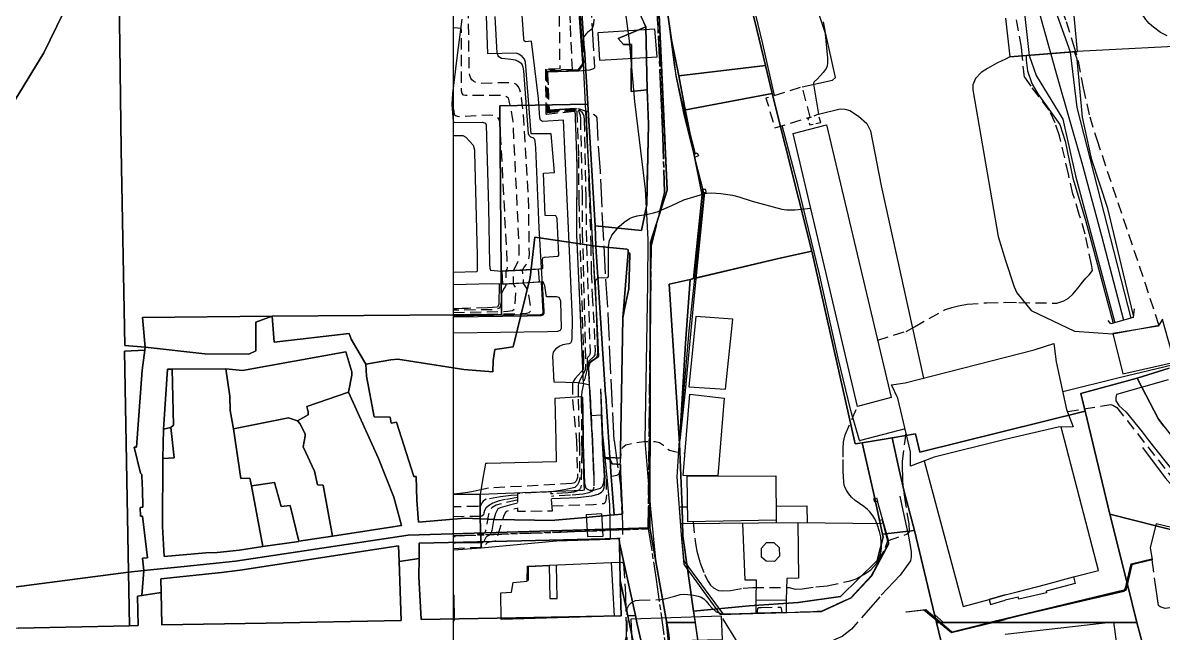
# Model space of a CAD drawing. Header units: feet. Extents: x -1222 to 199575, y -502 to 454509.
# Drawn here: x -77.4 to 127.5, y 103.3 to 213 of the extents above; entities that cross this region are included whole.
import ezdxf

# ---------------------------------------------------------------- set-up
doc = ezdxf.new("R2010")
doc.units = ezdxf.units.FT
doc.header["$MEASUREMENT"] = 0
for name, pattern in [('ANYANG', [9, 5, -1, 2, -1]), ('ANYANG1', [11.5, 6, -1, 1, -1.5, 1, -1]), ('ANYANG11', [1.5, 1, -0.5]), ('ANYANG2', [6, 5, -1]), ('ANYANG3', [3, 2, -1]), ('JEON', [12, 4, -0.5, 1, -0.5, 4, -0.5, 1, -0.5])]:
    doc.linetypes.add(name, pattern=pattern)
doc.layers.get('0').update_dxf_attribs({"linetype": 'CONTINUOUS'})
for name, color, linetype in [('AA200', 7, 'CONTINUOUS'), ('AAA004', 7, 'ANYANG3'), ('AAA007', 7, 'ANYANG11'), ('AAA008', 7, 'CONTINUOUS'), ('AAC001', 7, 'CONTINUOUS'), ('AAC003', 3, 'ANYANG'), ('AAC006', 7, 'ANYANG1'), ('AD002', 7, 'CONTINUOUS'), ('AD0022', 1, 'CONTINUOUS'), ('ADA085', 1, 'CONTINUOUS'), ('AE001', 1, 'ANYANG2'), ('AE0101', 7, 'CONTINUOUS'), ('AE130', 42, 'CONTINUOUS'), ('AE131', 42, 'CONTINUOUS'), ('AE150', 7, 'CONTINUOUS'), ('AE340', 7, 'CONTINUOUS'), ('AZ030', 7, 'CONTINUOUS'), ('AZ080', 1, 'CONTINUOUS'), ('AZ0801', 7, 'CONTINUOUS'), ('AZ0803', 7, 'CONTINUOUS'), ('BA001', 5, 'CONTINUOUS'), ('BA002', 7, 'CONTINUOUS'), ('BB0011', 1, 'CONTINUOUS'), ('CAA001', 7, 'CONTINUOUS'), ('CAA002', 30, 'CONTINUOUS'), ('DA001', 3, 'CONTINUOUS'), ('DD001', 3, 'CONTINUOUS'), ('EA0018', 7, 'JEON'), ('EA0118', 7, 'JEON'), ('line', 7, 'CONTINUOUS'), ('mm', 7, 'CONTINUOUS'), ('지적', 7, 'CONTINUOUS')]:
    doc.layers.add(name, color=color, linetype=linetype)
picture_1 = doc.add_image_def('image1.jpg', size_in_pixel=(8269, 5907))

# ---------------------------------------------------------------- blocks, each defined once
blk = doc.blocks.new('창덕궁')
at = {"color": 255}
blk.add_lwpolyline([(0, 522.49), (540.82, 522.49), (540.82, 0), (0, 0)], close=True, dxfattribs=at)
at = {"layer": 'AA200', "color": 255, "flags": 128}
for points in [[(43.8, 189.65), (44.01, 189.14), (43.4, 188.88), (43.19, 189.36)], [(45.38, 182.53), (45.35, 183.08), (44.75, 183.06), (44.78, 182.52)], [(76.02, 127.64), (76.21, 127.04), (75.69, 126.88), (75.5, 127.49)], [(77.21, 123.16), (77.05, 123.68), (76.53, 123.54), (76.66, 123.01)]]:
    blk.add_lwpolyline(points, close=True, dxfattribs=at)
at = {"layer": 'AAA004', "color": 255, "flags": 128}
for points in [[(64.1, 196.08), (62.65, 201.54), (56.13, 199.49), (57.77, 194.14)], [(17.77, 125.33), (17.54, 128.69), (11.49, 128.42), (11.53, 125.23)]]:
    blk.add_lwpolyline(points, close=True, dxfattribs=at)
at = {"layer": 'AAA007', "color": 255, "flags": 128}
blk.add_lwpolyline([(65.99, 195.13), (65.59, 196.64), (63.65, 195.84), (64.02, 194.69)], close=True, dxfattribs=at)
at = {"layer": 'AAA008', "color": 255, "flags": 128}
for points in [[(78.67, 145.7), (72.57, 144.05), (61.04, 193.16), (67.05, 194.69)], [(42.28, 147.61), (48.9, 147.18), (50.2, 159.73), (43.54, 160.24)], [(42.1, 123.33), (42.01, 131.51), (57.91, 131.57), (58, 123.64)]]:
    blk.add_lwpolyline(points, close=True, dxfattribs=at)
at = {"layer": 'AAA008', "color": 255}
for points in [[(99.16, 152.94), (104.34, 154.24), (107.89, 155.36), (108.31, 152.06), (110.17, 143.52), (111.32, 140.4), (108.64, 140.33), (99.15, 138.1)], [(99.15, 138.1), (86.37, 134.95), (82.13, 133.36), (82.11, 135.89), (81.63, 137.95), (79.86, 145.58), (78.71, 147.98), (81.13, 148.3), (99.16, 152.94)], [(17.21, 115.45), (17.31, 109.54), (18.61, 109.56), (18.5, 115.54), (17.21, 115.45)]]:
    blk.add_lwpolyline(points, dxfattribs=at)
blk.add_lwpolyline([(41.28, 131.67), (42.5, 146.27), (48.61, 145.56), (47.51, 131.62)], close=True, dxfattribs=at)
at = {"layer": 'AAC001', "color": 255}
for points in [[(57.68, 199.98), (55.6, 209.26), (53.11, 219.52), (50.68, 230.41), (48.21, 240.02), (45.68, 249.62), (43.53, 258.33), (41.29, 267.09), (41.23, 269.15), (41.21, 274.68), (41.19, 283.6), (41.15, 291.93), (41.11, 300.62), (41.26, 308.56), (41.16, 316.25), (41.12, 322.26), (40.8, 333), (40.9, 343.43), (40.58, 355.82), (40.04, 362.92), (39.84, 366.13), (38.24, 377.25)], [(109.47, 146.75), (119.62, 149.27), (129.12, 151.52), (130.94, 147.89), (134.67, 142.36), (137.8, 138.08), (138.83, 136.67), (142.96, 131.9), (144, 130.85)], [(99.15, 105.92), (120.66, 111.17), (121.76, 115.79), (125.48, 116.69)], [(81.34, 107.15), (84.85, 107.57), (89.57, 103.54), (99.15, 105.92)]]:
    blk.add_lwpolyline(points, dxfattribs=at)
at = {"layer": 'AAC001', "color": 255, "flags": 128}
for points in [[(43.5, 189.51), (41, 199.29), (40.01, 203.6), (39.72, 205.5), (38.71, 213.36), (37.4, 223.41), (36.7, 229.16), (36.21, 234.85), (35.87, 238.97), (35.01, 247.73), (34.89, 254.2), (35.3, 258.89), (36.17, 266.34), (41.21, 273.64)], [(72.98, 137.95), (71.4, 143.37), (69.14, 152.74), (65.76, 167.82), (61.87, 183.91), (59.08, 194.55)], [(40.72, 137.95), (41.7, 146.87), (43.2, 162.84), (45.19, 182.53)], [(81.14, 140.05), (73.13, 137.95)], [(72.98, 137.95), (72.99, 137.91), (73.13, 137.95)], [(54.38, 106.9), (54.39, 109.31), (54.42, 112.86), (52.43, 112.83), (51.99, 123.11)], [(61.85, 123.19), (61.99, 113.22), (59.87, 113.16), (59.76, 109.27), (59.79, 107.05)], [(61.85, 123.19), (76.66, 123.01), (77.21, 123.16)], [(13.49, 112.75), (13.48, 115.31), (17.21, 115.45)]]:
    blk.add_lwpolyline(points, dxfattribs=at)
at = {"layer": 'AAC003', "color": 255, "flags": 128}
blk.add_lwpolyline([(8.23, 166.06), (8.15, 162.47), (7.89, 161.89), (0, 161.6)], dxfattribs=at)
at = {"layer": 'AAC006', "color": 255, "flags": 128}
for points in [[(22.53, 204.43), (16.9, 204.23), (17.19, 197.33), (22.43, 197.65), (23.78, 197.16)], [(23.37, 148.16), (22.7, 163.16), (22.17, 174.88), (22.22, 187.42), (21.88, 197.62)], [(8.23, 166.06), (8.15, 162.47), (7.89, 161.89), (0, 161.6)]]:
    blk.add_lwpolyline(points, dxfattribs=at)
at = {"layer": 'AD002', "color": 255}
blk.add_lwpolyline([(40.06, 90.7), (38.72, 103.41), (36.38, 116.55), (35.49, 125.64), (34.47, 137.9), (34.93, 166.16), (34.97, 174.08), (34.5, 183.11), (32.6, 198.88), (31.65, 209.81), (30.39, 219.18), (29.14, 231.26), (28.66, 239.92), (28.71, 244.56), (28.75, 247.95), (29.79, 256.5), (31.08, 266.68), (32.12, 274.19), (33.76, 281.13), (34.53, 286.91), (35.41, 302.78), (36.93, 326.32)], dxfattribs=at)
at = {"layer": 'AD0022', "color": 255}
for points in [[(38.26, 216.22), (39.33, 208.15), (39.94, 203.48), (41.36, 196.8), (43.33, 188.81), (44.93, 182.52), (44.84, 181.24), (43.46, 168.72), (42.29, 157.66), (41.35, 146.5), (40.56, 137.95), (40.12, 131.39), (40.89, 121), (41.4, 115.71), (41.92, 114.95), (47.91, 106.67), (51.73, 106.79), (66.12, 107.2)], [(26.14, 153.07), (25.79, 160.59), (25.37, 167.35), (25.06, 173.24), (24.71, 179.46), (24.4, 186.28), (24.02, 191.79), (23.78, 197.16), (23.39, 205.67), (22.79, 215.32), (22.47, 221.3), (22.16, 226.34), (21.88, 231.36)], [(26.42, 147.25), (26.48, 146.14), (26.8, 138.96), (26.87, 137.95), (28.04, 126.41), (28.16, 120.21)], [(137.04, 120.37), (126.23, 122.95), (125.2, 118.7), (125.51, 116.52), (121.89, 115.6), (120.81, 110.99), (111.18, 108.68), (102.24, 106.53), (99.15, 105.79)], [(81.37, 107.15), (84.52, 107.53), (89.47, 103.46), (99.15, 105.79)], [(0, 105.58), (0.12, 105.58)]]:
    blk.add_lwpolyline(points, dxfattribs=at)
at = {"layer": 'AD0022', "color": 255, "flags": 128}
blk.add_lwpolyline([(28.32, 116.01), (28.85, 106.37), (8.55, 105.79)], dxfattribs=at)
at = {"layer": 'ADA085', "color": 255, "flags": 128}
for points in [[(62.66, 201.5), (68.11, 202.73), (68.66, 203.18), (66.99, 210.77), (65.79, 214.34), (60.73, 229.25), (56.25, 242.86), (52.02, 255.89), (48.65, 266.07), (47.36, 270.64), (47.21, 271.52), (47.03, 272.93), (46.33, 283.88), (46.01, 294.2), (45.63, 307.27), (45.19, 319.41), (44.57, 334.48), (44.05, 349.34), (43.67, 368.72), (43.55, 373.76), (43.37, 376.43), (43.12, 377.04), (42.64, 377.65), (42.52, 377.74)], [(24.96, 137.95), (24.71, 143.03), (24.42, 147.92), (23.5, 148.13), (22.28, 148.34), (18.08, 148.46), (17.86, 153.11), (18, 153.85), (18.51, 154.53), (18.97, 154.92), (19.69, 155.2), (20.29, 155.3), (20.78, 155.4), (21.07, 155.51), (21.27, 155.88), (21.34, 156.31), (21.38, 159.68), (20.65, 176.12), (19.75, 195.51), (15.98, 195.32), (15.64, 195.52), (15.51, 195.96), (15.31, 199.4), (14.05, 209.72), (12.96, 209.62), (12.72, 209.8), (12.67, 210.16), (12.11, 217.9)], [(14.73, 168.74), (16.06, 168.84), (16.02, 170.43), (16.04, 170.78), (16.33, 170.93), (18.81, 171.09), (18.96, 171.26), (18.62, 177.87), (18.41, 178.34), (16.45, 178.38), (16.16, 186.02), (18.18, 186.15), (17.57, 193.09), (13.96, 193.06), (12.94, 205.98), (12.75, 206.51), (12.32, 207), (11.72, 207.42), (11.26, 207.55), (6.19, 207.43), (5.94, 214.28)], [(1.48, 213.68), (0.63, 206.75), (-0.17, 200.35), (-0.27, 198.33), (-0.04, 195.29), (0.05, 195.13), (5.23, 195.18), (5.74, 194.97), (5.86, 194.68), (6.29, 179.91), (6.48, 169.72), (6.53, 168.93), (6.65, 168.58), (8.62, 168.41), (12.3, 168.57), (14.73, 168.74)], [(0, 192.75), (1.66, 192.76), (2.25, 192.49), (3.53, 191.04), (3.76, 190.21), (3.8, 189.74), (4.27, 171.24), (4.29, 168.8), (4.27, 168.36), (4.16, 168.26), (0, 168.16)], [(0, 157.29), (16.92, 157.54), (18.76, 157.6), (19.21, 157.81), (19.41, 158.16), (19.27, 162.97), (18.99, 163.64), (18.54, 163.75), (17.66, 163.77), (16.72, 163.76), (16.41, 165.73), (16.14, 166.48), (12.32, 166.24), (8.89, 166.04), (6.82, 166.1), (0, 165.96)], [(25, 137.95), (24.47, 147.9), (24.47, 147.92), (24.33, 151.11), (24.55, 151.94), (25.14, 152.44), (26, 152.99), (26.14, 153.07)], [(23.38, 137.95), (23.3, 143.55), (23.24, 145.6), (23.04, 145.78), (22.84, 145.78), (18.22, 145.49), (18.38, 137.96)], [(26.42, 147.25), (26.71, 137.95)], [(18.38, 137.96), (18.46, 134.11), (6.08, 133.83), (5.76, 133.83), (5.27, 131.18), (4.78, 128.26), (4.83, 123.94), (5, 118.66), (18.54, 119.88), (28.16, 120.21)], [(26.71, 137.95), (26.72, 137.55), (27.08, 131.51), (26.96, 130.34), (26.7, 129.68), (26.37, 129.29), (25.09, 128.97), (24.48, 128.97), (24.18, 129.05), (23.84, 129.29), (23.63, 130.15), (23.39, 137.43), (23.38, 137.95)], [(24.96, 137.95), (25.01, 136.72), (25.14, 131.73), (25.24, 131.75), (25.28, 131.81), (25.06, 136.18), (25, 137.95)], [(8.55, 105.79), (8.52, 110.54), (10.42, 110.68), (10.74, 112.41), (13.26, 112.63), (13.28, 115.34), (28.32, 116.01)], [(0, 110.23), (0.06, 110.16), (0.12, 105.58)]]:
    blk.add_lwpolyline(points, dxfattribs=at)
at = {"layer": 'ADA085', "color": 255}
for points in [[(135.28, 209.06), (111.99, 207.87), (99.95, 206.89), (99.16, 206.48)], [(99.16, 206.48), (97.62, 205.76), (95.98, 204.84), (94.79, 204.12), (93.79, 203.03), (93.31, 201.88), (93.31, 200.98), (97.84, 174.61), (99.16, 170.29)], [(65.59, 196.64), (69.5, 197.55), (70.34, 197.51), (71.24, 197.26), (72.75, 196.28), (74.27, 194.95), (74.95, 193.63), (76.82, 183.74), (84.46, 149.15)], [(99.16, 170.29), (100.73, 165.55), (101.25, 164.51), (103.78, 161.29), (111.56, 157.59), (118.4, 157.12), (126.81, 158.66), (127.45, 159.74)], [(66.12, 107.2), (71.44, 109.64), (75.14, 113.59), (78.25, 119.38), (78.14, 119.95), (76.21, 127.04)]]:
    blk.add_lwpolyline(points, dxfattribs=at)
at = {"layer": 'AE001', "color": 255, "flags": 128}
for points in [[(22.53, 204.43), (24.48, 204.57), (25.02, 204.74), (25.43, 205.01), (24.79, 215.44), (24.47, 221.41), (24.16, 226.46), (23.88, 231.44), (23.71, 237.56), (23.68, 238.73), (23.78, 241.42), (23.82, 242.92), (23.73, 242.98), (23.36, 243.07), (21.83, 243.13)], [(28.85, 137.96), (27.79, 160.7), (27.37, 167.46), (27.06, 173.35), (26.71, 179.56), (26.4, 186.39), (26.02, 191.9), (25.83, 195.98), (25.71, 196.14), (25.27, 196.52), (24.57, 196.89), (23.78, 197.16)], [(28.85, 137.96), (30, 129.8), (30.35, 123.1), (30.36, 120.86), (30.35, 120.43), (28.16, 120.21)], [(28.32, 116.01), (30.27, 116.05), (30.45, 116.03), (30.53, 115.74), (30.91, 110.31), (31.02, 104.81), (31.06, 102.91), (30.93, 102.1), (30.46, 101.53), (29.47, 101.14), (28.2, 100.95), (21.7, 100.74), (10.15, 100.52), (0.24, 100.18), (0, 100.17)]]:
    blk.add_lwpolyline(points, dxfattribs=at)
at = {"layer": 'AE001', "color": 255}
for points in [[(80.19, 127.92), (80.76, 125.36), (81.73, 120.77), (82.19, 118.38), (82.26, 117.95), (82.26, 117.05), (82.14, 116.31), (80.27, 113.76), (76.58, 109.86), (71.52, 104.05), (69.86, 102.7), (68.73, 102.23), (68.23, 102), (67.41, 101.72), (66.72, 101.62), (51.9, 101.2), (51.78, 101.19), (51.45, 101.34), (51.22, 101.48), (51.02, 101.69), (47.91, 106.67)], [(161.06, 110.01), (160.57, 110.03), (148.29, 110.2), (147.42, 110.18), (127.88, 107.76), (126.98, 108.05), (126.66, 108.31), (125.51, 116.52)]]:
    blk.add_lwpolyline(points, dxfattribs=at)
at = {"layer": 'AE0101', "color": 255}
blk.add_lwpolyline([(99.16, 213.9), (99.95, 206.89), (112.1, 207.88), (110.96, 220.1), (99.16, 219.43)], dxfattribs=at)
blk.add_lwpolyline([(127.37, 159.67), (126.61, 158.53), (118.44, 157.16), (120.26, 149.92), (129.54, 152.03)], close=True, dxfattribs=at)
at = {"layer": 'AE130', "color": 255, "flags": 128}
blk.add_lwpolyline([(36.61, 206.92), (36.16, 211.9), (25.92, 211.22), (26.25, 206.34)], close=True, dxfattribs=at)
at = {"layer": 'AE130', "color": 255}
blk.add_lwpolyline([(48.36, 102.19), (48.17, 106.37), (31.89, 105.82), (32.06, 101.82)], close=True, dxfattribs=at)
at = {"layer": 'AE131', "color": 255}
blk.add_lwpolyline([(99.15, 103.15), (118.58, 105.37), (121, 87.6), (99.15, 85.55)], dxfattribs=at)
at = {"layer": 'AE150', "color": 255, "flags": 128}
for points in [[(8.71, 168.38), (8.79, 166.07), (15.45, 166.46), (15.29, 168.77)], [(59.76, 109.27), (59.79, 107.05), (54.38, 106.9), (54.39, 109.31)]]:
    blk.add_lwpolyline(points, close=True, dxfattribs=at)
blk.add_lwpolyline([(0, 118.3), (5, 118.66), (4.83, 123.94), (4.78, 128.26), (0, 128.21)], dxfattribs=at)
at = {"layer": 'AE150', "color": 255}
for points in [[(99.15, 110.2), (101.3, 110.75), (106.37, 112.06), (111.42, 113.41), (111.71, 112.22), (106.51, 110.87), (106.55, 110.58), (101.58, 109.42), (101.44, 109.81), (99.15, 109.24)], [(99.15, 110.2), (96.27, 109.35), (96.5, 108.46), (99.15, 109.24)]]:
    blk.add_lwpolyline(points, dxfattribs=at)
at = {"layer": 'AE340', "color": 255}
blk.add_lwpolyline([(122.31, 161.59), (122.14, 160.03), (118.1, 158.93), (117.63, 159.5)], dxfattribs=at)
at = {"layer": 'AZ030', "color": 255, "flags": 128}
blk.add_lwpolyline([(26.68, 124.79), (23.86, 124.59), (24.07, 120.67), (26.87, 120.73)], close=True, dxfattribs=at)
at = {"layer": 'AZ080', "color": 255, "flags": 128}
for points in [[(23.37, 148.16), (22.7, 163.16), (22.17, 174.88), (22.23, 187.65), (21.88, 197.62)], [(0, 160.35), (10.83, 160.55), (15.67, 160.59), (15.94, 160.68), (16.05, 160.8), (16.14, 160.97), (15.84, 166.46)]]:
    blk.add_lwpolyline(points, dxfattribs=at)
at = {"layer": 'AZ0801', "color": 255, "flags": 128}
for points in [[(16.9, 204.23), (22.47, 204.43), (23.22, 205.74), (22.61, 214.75), (21.88, 231.23)], [(21.88, 197.62), (17.19, 197.33)], [(24.98, 137.95), (24.74, 142.61), (24.45, 147.92), (24.33, 151.11), (24.55, 151.94), (25.14, 152.44), (26, 152.99), (26.14, 153.07), (25.79, 160.59), (25.06, 173.24), (24.57, 181.44), (23.84, 197.14)], [(25.2, 131.75), (24.98, 137.95)], [(40.57, 126.01), (40.94, 121), (41.39, 116.33), (48.39, 106.78), (54.38, 106.9)], [(59.79, 107.05), (66.11, 107.24), (71.4, 109.67), (75.09, 113.68), (78.19, 119.37), (77.21, 123.16)]]:
    blk.add_lwpolyline(points, dxfattribs=at)
at = {"layer": 'AZ0801', "color": 255}
for points in [[(23.49, 129.53), (23.33, 137.96), (23.17, 145.66)], [(106.37, 112.06), (111.42, 113.41), (115.87, 114.6), (109.77, 138.08), (109.18, 140.34)], [(123.82, 136.66), (127.89, 131.23), (137.48, 120.36), (159.45, 115.29), (173.17, 122.27)], [(84.56, 134.27), (91.6, 108.13), (96.27, 109.35), (99.15, 110.2)], [(99.15, 105.89), (112.13, 108.92), (120.7, 111.12), (121.79, 115.74), (125.48, 116.68)], [(99.15, 110.2), (101.3, 110.75)], [(81.3, 107.15), (84.85, 107.57), (89.57, 103.54), (99.15, 105.89)]]:
    blk.add_lwpolyline(points, dxfattribs=at)
at = {"layer": 'AZ0803', "color": 255, "flags": 128}
blk.add_lwpolyline([(58.53, 118.71), (58.6, 117.13), (57.68, 116.2), (56.17, 116.24), (55.35, 116.99), (55.34, 118.61), (56.26, 119.6), (57.59, 119.6)], close=True, dxfattribs=at)
at = {"layer": 'BA001', "color": 255}
for points in [[(121.75, 159.92), (112.09, 197.84), (110.84, 207.77), (106.54, 219.87), (102.78, 235.86), (100.92, 242.95), (99.17, 249.18)], [(99.16, 231.32), (102.05, 219.61), (103.42, 207.17), (104.68, 203.56), (109.48, 195.73), (111.79, 185.5), (118.84, 159.13)]]:
    blk.add_lwpolyline(points, dxfattribs=at)
at = {"layer": 'BA002', "color": 255}
blk.add_lwpolyline([(99.16, 237), (103.15, 222.47), (108.46, 203.31), (112.88, 187.88), (116.42, 174.72), (120.38, 159.55)], dxfattribs=at)
at = {"layer": 'BB0011', "color": 255}
for points in [[(102.91, 207.11), (102.91, 206.33), (103.12, 204.41), (103.92, 202.15), (105.02, 200.28), (108.92, 194.78), (109.91, 191.75), (111.27, 185.13), (113.57, 177.53), (118.54, 159.06)], [(122.18, 160.39), (117.57, 179.63), (114.68, 188.43), (113.03, 196.08), (112.04, 206.5), (111.57, 207.83)]]:
    blk.add_lwpolyline(points, dxfattribs=at)
at = {"layer": 'CAA001', "color": 255, "elevation": 35}
for points in [[(66.45, 213.24), (66.72, 211.63), (67.23, 206.7), (67.22, 205.84), (67.12, 205.23), (66.95, 204.84), (66.43, 204.11), (65.38, 202.96), (64.83, 202.44), (64.66, 202.18), (64.66, 201.99), (65.59, 196.64)], [(128.25, 210.67), (127.04, 211.31), (125.8, 212.24), (125.39, 212.55), (124.98, 212.93), (124.41, 213.62), (122.85, 215.91), (119.11, 222.09), (118.71, 222.41), (118.27, 222.5), (110.19, 221.81), (109.38, 221.77), (108.38, 221.92), (107.97, 222.2), (107.57, 222.65), (107.05, 223.85), (105.6, 229.04), (102.3, 239.28), (101.26, 243.05), (99.17, 251.03)], [(17.62, 127.51), (17.75, 127.53), (22.27, 127.7), (24.89, 127.97), (26.03, 128.28), (26.59, 128.63), (26.92, 128.98), (27.1, 129.52), (27.22, 130.59), (27.23, 131.46), (27.1, 133.58), (26.82, 137.95), (26.68, 140.95), (26.61, 142.48), (24.76, 142.4), (24.65, 144.41), (24.43, 148), (24.29, 151.1), (24.34, 151.54), (24.46, 151.97), (24.72, 152.25), (25.44, 152.71), (25.74, 152.99), (25.89, 153.24), (25.95, 153.86), (25.55, 166.53), (25.66, 166.88), (25.87, 167.09), (26.11, 167.23), (27.48, 167.19), (27.76, 167.23), (27.86, 167.44), (27.83, 172.76), (28.04, 173.98), (28.25, 174.4), (28.46, 174.84), (29.4, 176), (29.8, 176.42), (30.69, 177.19), (31.65, 177.85), (32.15, 178.09), (32.43, 178.18), (32.99, 178.33), (34.92, 178.66), (35.93, 178.86), (36.6, 179.08), (39.21, 180.18), (41.37, 181.23), (44.98, 182.28), (45.52, 182.4), (46.36, 182.46), (48.04, 182.34), (50.15, 182.04), (51.25, 181.76), (53.69, 180.97), (59.02, 179.51), (59.83, 179.43), (61.35, 179.39), (64.19, 179.73)], [(11.51, 126.67), (10.06, 126.34), (8.41, 125.87), (8, 125.64), (7.78, 125.31), (7.57, 124.82), (7.19, 123.56), (6.92, 121.78), (6.74, 121.18), (6.58, 120.96), (6, 120.67), (5.84, 120.5), (5.47, 119.78), (5.19, 119.55), (0.38, 119.51), (0, 119.43)]]:
    blk.add_lwpolyline(points, dxfattribs=at)
at = {"layer": 'CAA001', "color": 255, "elevation": 40, "flags": 128}
blk.add_lwpolyline([(0, 160.18), (13.22, 160.38), (15.08, 160.4), (15.78, 160.43), (16.12, 160.55), (16.29, 160.77), (16.3, 161.22), (15.8, 168.97), (15.41, 176.2), (14.81, 190.57), (14.68, 191.77), (14.62, 192.07), (14.46, 192.24), (14.24, 192.35), (13.89, 192.46), (13.58, 192.75), (13.47, 193.08), (12.65, 204.41), (12.53, 205.08), (12.26, 205.67), (11.63, 206.1), (11.16, 206.3), (9.86, 206.49), (8.65, 206.61), (8.14, 206.92), (8.02, 207.12), (7.86, 207.55), (7.47, 214.16)], dxfattribs=at)
at = {"layer": 'CAA002', "color": 255, "linetype": 'ANYANG11', "ltscale": 2}
for points, elevation in [([(25.24, 213.67), (25.16, 212.82), (25.07, 212.4), (24.9, 212.02), (24.66, 211.75), (24.08, 211.28), (23.89, 211.14), (23.59, 210.75), (23.38, 210.46), (23.3, 210.2), (23.24, 209.73), (23.35, 205.83), (23.22, 205.51), (22.47, 204.43), (16.9, 204.24), (16.89, 204.23), (16.89, 204.22), (17.14, 197.36), (17.16, 197.31), (17.21, 197.3), (22.43, 197.65), (23.84, 197.14), (24.34, 183.73), (24.68, 173.17), (24.76, 168.23), (24.93, 164.09), (25.48, 154.15), (25.43, 153.55), (25.39, 153.36), (25.27, 153.14), (25.13, 152.94), (24.43, 152.34), (24.3, 152.19), (24.26, 152.06), (24.25, 151.66), (24.26, 151), (24.41, 147.98), (24.5, 146.67), (24.56, 145.59), (24.6, 144.94), (24.62, 144.58), (24.65, 144), (24.69, 143.37), (24.72, 142.82), (24.98, 137.95), (24.98, 137.84), (25.2, 131.79), (25.21, 129.53), (25.12, 129.14), (24.79, 128.76), (24.34, 128.55), (23.32, 128.3), (21.02, 128.09), (18, 127.92), (17.59, 127.89)], 36), ([(20.38, 227), (20.97, 212.53), (21.31, 204.66), (21.3, 204.64), (16.69, 204.51), (16.68, 204.49), (16.82, 196.98), (16.84, 196.92), (16.9, 196.9), (22.39, 197.36), (22.51, 197.13), (22.67, 196.73), (22.76, 196.42), (22.8, 195.8), (23.12, 182.28), (23.13, 175.42), (23.23, 172.45), (23.69, 154.65), (23.7, 151.56), (23.66, 150.68), (23.62, 150.45), (23.19, 149.68), (22.64, 148.7), (22.45, 148.2), (22.42, 147.81), (22.38, 145.38), (22.6, 137.96), (22.62, 137.26), (22.68, 131.27), (22.62, 130.85), (22.51, 130.45), (22.4, 130.2), (22.28, 129.97), (22, 129.7), (21.78, 129.5), (21.58, 129.41), (19.97, 129.09), (17.54, 128.69)], 38), ([(99.17, 249.08), (99.29, 249), (103.15, 235.7), (105.8, 226.26), (107, 222.15), (108.27, 218.25), (110.09, 213.29), (111.36, 209.17), (112.25, 206.15), (113.14, 201.37), (114.31, 196.16), (115.57, 192.08), (124.2, 166.38), (126.72, 158.69)], 34), ([(22.61, 214.75), (23.22, 205.74), (22.33, 204.59), (16.84, 204.35), (16.81, 204.34), (16.98, 197.19), (17.01, 197.13), (17.07, 197.12), (22.56, 197.51), (22.6, 197.47), (23.02, 197.06), (23.27, 196.73), (23.41, 196.34), (23.5, 195.52), (23.78, 181.69), (23.91, 173.17), (24.54, 153.84), (24.51, 153.43), (24.38, 153.16), (24.17, 152.9), (24.05, 152.7), (24.02, 152.58), (24.01, 151.13), (23.98, 150.59), (23.39, 148.12), (23.06, 146.77), (22.94, 145.45), (22.96, 144.8), (23.02, 137.96), (23.05, 135.86), (22.92, 129.94), (22.88, 129.58), (22.85, 129.4), (22.79, 129.29), (22.62, 129.1), (22.42, 128.94), (22, 128.78), (21.6, 128.66), (21.14, 128.6), (20.59, 128.52), (17.91, 128.38), (17.56, 128.36)], 37), ([(18.89, 226.38), (19.09, 204.74), (16.54, 204.7), (16.52, 204.68), (16.61, 196.67), (16.63, 196.63), (16.69, 196.62), (22.1, 197.19), (22.14, 197.14), (22.47, 188.93), (22.51, 181.09), (23.33, 153.84), (23.37, 152.61), (23.3, 150.7), (23.24, 150.62), (22.92, 150.27), (21.85, 149.07), (21.54, 148.61), (21.36, 148.19), (21.36, 145.3), (22.12, 137.96), (22.29, 131.31), (22.18, 130.95), (22, 130.57), (21.74, 130.36), (21.24, 130.23), (6.3, 129.36), (4.62, 129), (3.54, 128.79), (2.57, 128.59), (1.15, 128.43), (0, 128.3)], 39), ([(99.16, 162.79), (101.58, 162.75), (108.39, 162.65), (109.69, 163.07), (110.49, 163.55), (111.29, 164.24), (112.27, 165.42), (112.79, 166.09), (113.62, 167.1), (114.22, 167.72), (114.84, 168.48), (114.64, 169.56), (113.52, 175.06), (112.44, 178.6), (111.31, 182.27), (110.5, 185.83), (108.91, 192.74), (108.1, 195.03), (107.01, 197.35), (103.8, 201.62), (102.62, 203.27), (102.22, 206.69), (102.05, 208.67), (100.01, 219.99)], 34), ([(76.22, 156.01), (81.34, 157.57), (82.83, 158.4), (88.25, 161.42), (89.53, 161.88), (90.72, 162.18), (92.3, 162.45), (95.84, 162.71), (99.16, 162.79)], 34), ([(43.07, 123.35), (43.48, 119.42), (43.72, 118.07), (44.26, 116.09), (45.13, 113.86), (45.74, 112.57), (46.18, 111.93), (46.72, 111.46), (47.64, 110.96), (48.28, 110.92), (49.77, 110.99), (52.07, 111.41), (53.78, 111.55), (60.29, 111.5), (61.41, 111.25), (62.64, 111.29), (65.13, 111.62), (67.15, 111.81), (71.3, 112.72), (72.35, 113.09), (73.75, 113.83), (74.96, 114.72), (75.99, 115.81), (76.47, 116.66), (76.78, 117.62), (76.91, 118.61), (76.78, 120.64), (76.55, 121.6), (76.13, 122.88), (75.69, 123.89), (75.42, 124.34), (74.83, 125.15), (74.41, 125.57), (73.74, 126.06), (72.17, 127.14), (71.51, 127.75), (71.01, 128.34), (70.66, 128.9), (70.4, 129.42), (70.21, 129.91), (70.12, 130.43), (70.02, 132.51), (70, 134.93), (70, 136.4), (70.06, 137.79), (70.11, 137.95), (70.37, 138.95), (72.57, 144.05)], 34), ([(110.31, 143.14), (118.13, 144.44), (118.49, 144.32), (119.17, 143.9), (129, 131.39)], 33), ([(31.2, 100.59), (31.21, 107.63), (31.28, 107.88), (31.52, 108.35), (31.92, 108.76), (32.17, 108.93), (32.73, 109.17), (33.34, 109.27), (37.24, 109.34), (37.94, 109.46), (39.77, 109.94), (40.76, 110.28), (41.33, 110.34), (42.09, 110.29), (43.13, 110.14), (43.95, 109.97), (44.5, 109.8), (44.97, 109.49), (45.43, 109.04), (45.91, 108.47), (46.41, 107.87), (46.94, 107.36), (47.23, 107.17), (47.89, 106.88), (48.62, 106.72), (49.43, 106.72), (54.46, 106.95), (54.6, 107.04), (54.65, 107.28), (54.69, 107.79), (54.87, 107.92), (55.26, 107.94), (58.8, 107.98), (58.88, 107.88), (58.95, 107.33), (59.06, 107.11), (59.28, 107.03), (66.12, 107.28), (71.43, 109.71), (75.1, 113.6), (77.62, 118.74), (77.8, 119.23), (78.01, 119.71), (78.14, 119.94), (81.51, 121.14), (81.89, 121.44), (81.96, 121.66), (81.86, 122.97), (81.27, 126.54), (80.92, 128.85), (80.75, 130.61), (80.71, 131.55), (80.68, 132.98), (80.68, 134.19), (81.14, 137.95), (81.31, 139.33)], 33), ([(11.49, 128.14), (10.39, 128.04), (9.42, 127.91), (8.45, 127.79), (5.85, 127.39), (5.57, 127.25), (5.31, 127.06), (5.13, 126.82), (5.03, 126.54), (4.95, 126.31), (4.78, 126.15), (4.4, 126.07), (0, 126.04)], 38), ([(11.5, 127.68), (9.36, 127.34), (8.21, 127.09), (7.07, 126.69), (6.29, 126.22), (5.82, 125.76), (5.59, 125.37), (5.44, 124.95), (5.39, 124.59), (5.12, 124.33), (4.95, 124.29), (0, 124.24)], 37)]:
    blk.add_lwpolyline(points, dxfattribs=dict(at, elevation=elevation))
at = {"layer": 'CAA002', "color": 255, "linetype": 'ANYANG11', "ltscale": 2, "flags": 128}
for points, elevation in [([(0, 160.59), (11.22, 160.75), (13.16, 160.81), (13.59, 160.93), (13.89, 161.23), (13.95, 161.72), (13.45, 164.63), (13.41, 164.91), (13.27, 165.23), (12.79, 165.92), (12.61, 166.19), (12.61, 166.32), (12.43, 168.54), (12.5, 168.73), (12.66, 168.98), (12.98, 169.46), (13.2, 169.82), (13.38, 170.14), (13.5, 170.48), (13.59, 170.94), (13.64, 171.38), (13.49, 181.68), (12.88, 191.15), (12.57, 196.87), (12.2, 199.52), (12.08, 200.34), (11.92, 200.98), (11.68, 201.53), (11.33, 201.92), (10.88, 202.14), (10.35, 202.25), (8.91, 202.26), (4.81, 202.15), (4.51, 202.18), (4, 202.33), (3.59, 202.54), (3.31, 202.77), (3.1, 203.1), (2.94, 203.54), (2.84, 204.02), (2.59, 220.45), (2.54, 220.77), (2.41, 220.92), (0.73, 221.15), (0.49, 221.34), (0.39, 221.54), (0.36, 221.83), (0.39, 222.3), (0.78, 225.1), (0.91, 226.11), (0.99, 227.43), (1.14, 230.99), (1.11, 232.93), (1.03, 235.44), (0.76, 237.73), (0.58, 238.92), (0.31, 239.88), (0.05, 240.44), (0, 240.5)], 41), ([(0, 160.97), (9.76, 161.17), (10.61, 161.29), (10.91, 161.54), (11.03, 162.02), (11.2, 164.76), (11.2, 165.12), (11.15, 165.45), (10.9, 165.88), (10.87, 165.96), (10.83, 166.1), (10.81, 166.21), (10.74, 168.43), (10.83, 168.59), (11.01, 168.97), (11.53, 169.87), (11.73, 170.48), (11.83, 171.34), (11.83, 172.68), (10.71, 195.3), (10.51, 196.76), (10.22, 198.24), (10.03, 199.01), (9.87, 199.51), (9.56, 199.75), (9.21, 199.93), (8.56, 199.97), (2.17, 199.95), (1.82, 200), (1.55, 200.31), (1.44, 200.84), (1.45, 202.28), (1.44, 211.56), (1.44, 211.8), (1.34, 211.99), (0, 212.15)], 42), ([(0, 197.51), (0.04, 196.97), (0.19, 196.52), (0.39, 196.36), (0.74, 196.23), (1.34, 196.21), (6.54, 196.49), (7.4, 196.4), (7.64, 196.25), (7.92, 196.03), (8.19, 195.54), (8.29, 195.18), (8.35, 194.41), (9.62, 170.09), (9.68, 169.3), (9.64, 168.97), (9.59, 168.75), (9.5, 168.54), (9.43, 168.47), (9.44, 166.1), (9.39, 165.87), (9.28, 165.57), (9.12, 165.34), (8.8, 164.79), (8.61, 164.22), (8.57, 162.9), (8.37, 161.97), (8.23, 161.74), (7.93, 161.6), (7.24, 161.47), (0.19, 161.35), (0, 161.35)], 43), ([(17.71, 126.22), (25.14, 126.42), (26.94, 126.62), (27.24, 126.82), (27.43, 127.14), (27.54, 128.16), (27.49, 129.85), (27.54, 130.92), (27.64, 131.24), (27.92, 131.46), (29.38, 131.7), (29.78, 131.96), (29.92, 132.46), (29.99, 134.29), (30.17, 136.23), (30.43, 136.73), (30.98, 137.15), (31.98, 137.43), (34.19, 137.76), (35.56, 137.82), (36.22, 137.78), (37.03, 137.56), (37.75, 137.13), (38.29, 136.54), (38.8, 136.23), (39.7, 135.95), (41.61, 135.65)], 34), ([(11.5, 127.26), (11.39, 127.24), (9.21, 126.74), (7.68, 126.33), (6.95, 125.9), (6.68, 125.61), (6.43, 125.14), (6.24, 124.41), (5.95, 122.43), (5.84, 121.81), (5.64, 121.36), (5.34, 121.12), (0.22, 120.65), (0, 120.55), (0, 120.55)], 36), ([(0, 118.53), (3.33, 118.71), (4.86, 118.8), (5.25, 118.84), (5.56, 118.96), (5.76, 119.17), (5.88, 119.38), (6.11, 119.62), (6.45, 119.74), (6.84, 119.79), (7.4, 119.85), (7.65, 119.99), (7.83, 120.32), (9.05, 124.37), (9.3, 124.88), (9.62, 125.23), (10.03, 125.46), (11.09, 125.72), (11.52, 125.78)], 34), ([(0, 106.52), (0.03, 106.72), (0.02, 107.99), (0, 108.3)], 34)]:
    blk.add_lwpolyline(points, dxfattribs=dict(at, elevation=elevation))
at = {"layer": 'DA001', "color": 255}
blk.add_lwpolyline([(128.41, 148.88), (119.15, 146.2), (119, 145.66), (119.01, 145.07), (119.57, 144.26), (120.89, 143.06), (123.73, 139.48), (124.84, 138.08), (132.45, 128.49)], dxfattribs=at)
at = {"layer": 'DD001', "color": 255}
blk.add_lwpolyline([(23.49, 129.53), (23.46, 129.04), (23.27, 128.97), (4.78, 128.26)], dxfattribs=at)
at = {"layer": 'DD001', "color": 255, "flags": 128}
for points in [[(40.57, 126.01), (42.07, 126.02)], [(57.97, 126.16), (63.51, 126.21), (63.55, 123.17)], [(40.79, 123.01), (61.85, 123.19)], [(58, 123.64), (58, 123.16)]]:
    blk.add_lwpolyline(points, dxfattribs=at)
at = {"layer": 'EA0018', "color": 255}
for points in [[(34.13, 382.47), (36.06, 370.95), (36.45, 357.36), (36.88, 326.56), (37.51, 304.56), (36.1, 286.96), (35.01, 273.65), (32.78, 270.25), (32.24, 260.35), (31.36, 246.59), (35.89, 219.68), (36.63, 215.19), (37.28, 200.67), (37.38, 198.19), (37.63, 192.54), (37.91, 182.61), (35.52, 172.83), (35.01, 122.09)], [(35.01, 122.09), (21.74, 121.57), (0, 120.8)], [(35.01, 122.09), (36.42, 112.94), (40.64, 82.89), (42.08, 72.45), (42.83, 66.11), (46.95, 63.66), (52.92, 61.82), (82.06, 50.17), (91.37, 50.11), (95.68, 29.94), (94.37, 29.33), (99.14, 10.76)]]:
    blk.add_lwpolyline(points, dxfattribs=at)
at = {"layer": 'EA0118', "color": 255}
blk.add_lwpolyline([(0, 120.8), (21.74, 121.57), (35.01, 122.09), (35.52, 172.83), (37.91, 182.61), (37.63, 192.54), (37.38, 198.19), (37.28, 200.67), (36.63, 215.19), (35.89, 219.68), (31.36, 246.59), (32.24, 260.35), (32.78, 270.25), (35.01, 273.65), (36.1, 286.96), (37.51, 304.56), (36.88, 326.56), (36.45, 357.36), (36.06, 370.95), (34.13, 382.47)], dxfattribs=at)

msp = doc.modelspace()

# ---------------------------------------------------------------- linework, layer by layer
at = {"layer": '지적', "color": 20}
for points in [[(128.59, 150.93), (122.86, 149.14), (112.71, 146.41), (113.49, 143.25), (83.77, 135.85), (82.99, 139.12), (78.8, 138.42), (73.41, 137.53), (72.17, 137.34), (64.41, 172), (57.29, 200.32), (56.04, 205.39), (54.12, 213.31), (53.14, 217.23), (50.34, 228.37), (49.48, 232.17), (48.27, 237.08), (41.12, 268.22), (41.05, 272.86), (41.08, 280.65), (41.1, 292.85), (40.85, 305.25), (40.83, 315.43), (40.77, 339.83)], [(-79.67, 298.64), (-65.55, 298.54), (-64.12, 281.58), (-64.35, 272.13), (-70.37, 271.53), (-70.16, 243.76), (-67.24, 229.47), (-67.04, 225.44), (-67.81, 219.6), (-73.62, 207.66), (-88.93, 182.6)], [(36.87, 226.2), (39.16, 209.98), (40.48, 203.52), (41.57, 197.75), (41.57, 197.75), (44.67, 182.12), (43.1, 167.06), (42.51, 166.92), (38.74, 166.05), (40.6, 137.38), (41.11, 125.89), (41.19, 120.83), (43.15, 107.27), (43.45, 105.25), (38.27, 105.25), (38.25, 105.43), (35.28, 122.27), (35.3, 132.19), (35.38, 173.59), (38.4, 182.96), (37.81, 195.63), (36.82, 217.16)], [(22.59, 222.22), (23.5, 208.4), (23.54, 208.36), (24.14, 198.44), (8.34, 198.13), (8.62, 160.6), (-32.56, 160.31), (-32.56, 160.31), (-55.86, 160.08), (-55.41, 154.71), (-59.07, 155.02), (-59.7, 190.27), (-59.96, 209.03), (-60.11, 221.16)], [(-88.93, 182.6), (-73.62, 207.66), (-67.81, 219.6)], [(-60.11, 221.16), (-59.96, 209.03), (-59.7, 190.27), (-59.07, 155.02), (-55.41, 154.71), (-55.44, 154.18), (-59.1, 153.99), (-58.38, 114.25), (-86.82, 110.55)], [(36.82, 217.16), (37.67, 198.86), (38.4, 182.96), (35.38, 173.59), (35.28, 122.27), (-8.13, 120.92), (-39.18, 116.26), (-48.41, 115.32), (-55.64, 114.56), (-55.85, 116.77), (-54.96, 116.86), (-55.87, 124.33), (-56.21, 124.35), (-56.29, 125.9), (-55.78, 125.96), (-55.89, 129.18), (-55.92, 130.01), (-55.98, 131.86), (-56.25, 132.06), (-57.35, 136.72), (-56.94, 136.72), (-55.9, 150.61), (-55.44, 154.18), (-55.44, 154.26), (-55.43, 154.35), (-55.41, 154.71), (-44.67, 153.54), (-36.75, 153.44), (-35.51, 154.06), (-35.53, 159.21), (-32.56, 160.31), (-32.2, 155.61), (-18.76, 157.17), (-18.35, 156.15), (-15.75, 151.68), (-15.61, 149.52), (-14.24, 142.21), (-11.34, 142.14), (-11.16, 141.04), (-10.25, 141.25), (-7.14, 131.48), (-6.68, 131.49), (-6.6, 127.24), (-6.27, 123.25), (2.11, 123.99), (7.42, 123.76), (18.07, 123.59), (18.19, 123.6), (23.08, 124.03), (28.86, 124.58), (30.4, 124.73), (30.03, 132.3), (30, 133.63), (28.54, 133.73), (28.14, 134.51), (28.1, 134.87), (29.99, 134.77), (30.02, 136.2), (30.43, 159.99), (30.82, 161.88), (31.51, 165.22), (31.63, 169.25), (31.7, 171.58), (31.4, 171.77), (31.42, 172.24), (31.16, 172.35), (25.6, 172.9), (25.46, 176.55), (33.8, 175.71), (34.72, 180.38), (34.83, 184.92), (34.87, 186.37), (35.07, 194.8), (34.93, 198.06), (34.92, 198.22), (34.8, 201), (34.56, 212.3), (34.17, 213.16)], [(127.64, 140.55), (126.68, 141.81), (122.86, 149.14), (128.59, 150.93)], [(127.58, 70.82), (126.01, 72.59), (125.87, 72.88), (125.7, 93.91), (125.64, 94.51), (122.8, 105.25), (121.06, 112.27), (117.95, 124.71), (117.95, 124.71), (130.9, 121.42)], [(33.77, 101.52), (32.96, 105.25), (32.69, 106.47), (29.82, 119.55), (29.82, 119.55), (29.8, 120.3), (12.22, 119.92), (-6.16, 119.51), (-6.16, 116.73), (-9.76, 116.18), (-9.89, 118.99), (-38.32, 114.61), (-41.65, 114.22), (-52.57, 113.06), (-52.49, 110.6), (-55.96, 110.07), (-55.64, 114.56), (-48.41, 115.32), (-39.18, 116.26), (-8.13, 120.92), (35.28, 122.27), (38.25, 105.43), (39.53, 92.81)], [(44.75, 96.18), (43.42, 105.47), (43.15, 107.27), (53.14, 108.24), (61.91, 108.8), (69.54, 109.91), (76.11, 116.35), (77.18, 120.57), (77.11, 121.11), (77.11, 121.11), (82.81, 121.78), (86.45, 106.64), (86.78, 105.25), (91.29, 86.58)], [(-78.2, 104.2), (-58.19, 104.65), (-56.66, 104.71), (-56.79, 109.96), (-55.96, 110.07), (-52.49, 110.6), (-52.38, 104.79), (-33.66, 105.12), (-9.4, 105.57), (-9.76, 116.18), (-6.16, 116.73), (-6.16, 116.73), (-6.2, 113.48), (-5.8, 105.77), (11.27, 106.05), (30.13, 106.42), (29.98, 112.8), (31.32, 106.43), (33.97, 93.67)], [(39.53, 92.81), (38.27, 105.25), (43.45, 105.25), (44.75, 96.19)], [(91.29, 86.58), (86.78, 105.25), (88.06, 105.25), (88.06, 105.25), (96.33, 105.25), (122.8, 105.25), (125.64, 94.51)]]:
    msp.add_lwpolyline(points, dxfattribs=at)
for points in [[(48.27, 237.08), (49.48, 232.17), (50.34, 228.37), (53.14, 217.23), (54.12, 213.31), (56.04, 205.39), (40.48, 203.52), (39.16, 209.98), (36.87, 226.2), (35.71, 235.37), (46.98, 236.87), (48.01, 237.05), (48.27, 237.08)], [(22.59, 222.22), (23.56, 218.43), (23.54, 215.8), (25.68, 216.88), (31.98, 217.91), (34.56, 212.3), (29.58, 210.2), (30.57, 209.14), (31.99, 209.12), (31.93, 200.71), (34.8, 201), (35.07, 194.8), (34.72, 180.38), (33.8, 175.71), (25.46, 176.55), (24.14, 198.44), (23.54, 208.36), (23.5, 208.4), (22.59, 222.22)], [(34.8, 201), (31.93, 200.71), (31.99, 209.12), (30.57, 209.14), (29.58, 210.2), (34.56, 212.3), (34.8, 201)], [(40.48, 203.52), (56.04, 205.39), (57.29, 200.32), (53.14, 199.54), (41.73, 197.39), (41.57, 197.75), (40.48, 203.52)], [(41.57, 197.75), (41.73, 197.39), (57.29, 200.32), (64.41, 172), (58.43, 170.64), (43.1, 167.06), (44.67, 182.12), (41.57, 197.75)], [(-32.56, 160.31), (8.62, 160.6), (8.34, 198.13), (24.14, 198.44), (25.46, 176.55), (25.6, 172.9), (14.62, 174.49), (13.8, 167.23), (10.75, 154.79), (7.42, 154.33), (7.11, 152.32), (7.08, 150.3), (1.85, 150.73), (-9.99, 152.55), (-11.26, 152.42), (-15.75, 151.68), (-18.35, 156.15), (-18.76, 157.17), (-32.2, 155.61), (-32.56, 160.31)], [(25.6, 172.83), (27.33, 146.17), (27.4, 145.91), (28.1, 134.87), (27.14, 134.84), (28.14, 134.51), (28.26, 132.28), (28.86, 124.58), (23.08, 124.03), (18.19, 123.6), (18.07, 123.59), (7.42, 123.76), (2.11, 123.99), (-6.27, 123.25), (-6.6, 127.24), (-6.68, 131.49), (-7.14, 131.48), (-10.25, 141.25), (-11.16, 141.04), (-11.34, 142.14), (-14.24, 142.21), (-15.61, 149.52), (-15.75, 151.68), (-11.26, 152.42), (-9.99, 152.55), (1.85, 150.73), (7.08, 150.3), (7.11, 152.32), (7.42, 154.33), (10.75, 154.79), (13.8, 167.23), (14.62, 174.49), (25.6, 172.9), (25.6, 172.83)], [(25.6, 172.9), (31.16, 172.35), (31.42, 172.24), (31.4, 171.77), (30.43, 159.99), (30.02, 136.2), (29.99, 134.77), (28.1, 134.87), (27.4, 145.91), (27.33, 146.17), (25.6, 172.83), (25.6, 172.9)], [(31.4, 171.77), (31.7, 171.58), (31.63, 169.25), (31.51, 165.22), (30.82, 161.88), (30.43, 159.99), (31.4, 171.77)], [(42.51, 166.92), (53.14, 169.41), (58.43, 170.64), (64.41, 172), (72.17, 137.34), (73.41, 137.53), (75.49, 128.58), (77.11, 121.11), (77.18, 120.57), (76.11, 116.35), (69.54, 109.91), (61.91, 108.8), (53.14, 108.24), (43.15, 107.27), (41.19, 120.83), (41.11, 125.89), (40.6, 137.38), (41.7, 155.47), (42.51, 166.92)], [(40.6, 137.38), (38.74, 166.05), (42.51, 166.92), (41.7, 155.47), (40.6, 137.38)], [(-55.41, 154.71), (-55.86, 160.08), (-32.56, 160.31), (-35.53, 159.21), (-35.51, 154.06), (-36.75, 153.44), (-44.67, 153.54), (-55.41, 154.71)], [(-55.44, 154.18), (-55.9, 150.61), (-56.94, 136.72), (-57.35, 136.72), (-56.25, 132.06), (-55.98, 131.86), (-55.92, 130.01), (-55.89, 129.18), (-55.78, 125.96), (-56.29, 125.9), (-56.21, 124.35), (-55.87, 124.33), (-54.96, 116.86), (-55.85, 116.77), (-55.64, 114.56), (-58.38, 114.25), (-59.1, 153.99), (-55.44, 154.18)], [(-19.34, 153.9), (-37.92, 150.52), (-40.89, 150.86), (-50.52, 150.77), (-51.35, 150.79), (-52.08, 140), (-52.21, 134.71), (-52.25, 122.46), (-52, 117.07), (-44.47, 117.77), (-42.45, 117.8), (-38.46, 118.25), (-34.22, 118.89), (-27.78, 119.8), (-27.8, 119.87), (-21.71, 120.76), (-9.34, 122.65), (-10.69, 127.74), (-13.46, 134.71), (-18.86, 146.63), (-18.26, 149.71), (-18.25, 150.32), (-19.34, 153.9)], [(-40.89, 150.86), (-37.92, 150.52), (-19.34, 153.9), (-18.25, 150.32), (-18.26, 149.71), (-18.86, 146.63), (-26.37, 144.03), (-26.13, 143.08), (-26.08, 142.54), (-28.03, 141.47), (-29.65, 142), (-39.51, 140.02), (-40.11, 143.33), (-40.15, 145.92), (-40.89, 150.86)], [(-40.89, 150.86), (-40.15, 145.92), (-40.11, 143.33), (-39.51, 140.02), (-38.18, 131.1), (-36.57, 131.2), (-36.31, 129.81), (-34.22, 118.89), (-38.46, 118.25), (-42.45, 117.8), (-44.47, 117.77), (-52, 117.07), (-52.25, 122.46), (-52.21, 134.71), (-50.2, 134.82), (-50.76, 140.31), (-50.3, 140.7), (-50.52, 150.77), (-40.89, 150.86)], [(-50.52, 150.77), (-50.3, 140.7), (-50.76, 140.31), (-52.08, 140), (-51.35, 150.79), (-50.52, 150.77)], [(113.49, 143.25), (112.71, 146.41), (122.86, 149.14), (126.68, 141.81), (127.64, 140.55), (130.96, 136.29), (136.31, 130.78), (140.71, 124.68), (147.03, 117.35), (130.9, 121.42), (117.95, 124.71), (113.49, 143.25)], [(-28.03, 141.47), (-26.08, 142.54), (-26.13, 143.08), (-26.37, 144.03), (-18.86, 146.63), (-13.46, 134.71), (-10.69, 127.74), (-9.34, 122.65), (-21.71, 120.76), (-23.43, 129.94), (-24.41, 129.97), (-24.94, 132.41), (-27.01, 136.8), (-26.64, 138.71), (-26.62, 139.17), (-27.57, 141.03), (-28.03, 141.47)], [(-28.03, 141.47), (-27.57, 141.03), (-26.62, 139.17), (-26.64, 138.71), (-27.01, 136.8), (-24.94, 132.41), (-24.41, 129.97), (-23.43, 129.94), (-21.71, 120.76), (-27.8, 119.87), (-29.34, 126.27), (-30.93, 126.1), (-32.15, 130.38), (-36.31, 129.81), (-36.57, 131.2), (-38.18, 131.1), (-39.51, 140.02), (-29.65, 142), (-28.03, 141.47)], [(78.8, 138.42), (82.99, 139.12), (83.77, 135.85), (113.49, 143.25), (117.95, 124.71), (121.06, 112.27), (120.51, 110.89), (117.15, 110.08), (96.33, 105.25), (88.06, 105.25), (86.45, 106.64), (82.81, 121.78), (80.98, 128.75), (80.11, 132.65), (78.8, 138.42)], [(-50.76, 140.31), (-50.2, 134.82), (-52.21, 134.71), (-52.08, 140), (-50.76, 140.31)], [(73.41, 137.53), (78.8, 138.42), (80.11, 132.65), (80.98, 128.75), (82.81, 121.78), (77.11, 121.11), (75.49, 128.58), (73.41, 137.53)], [(28.14, 134.51), (27.14, 134.84), (28.1, 134.87), (28.14, 134.51)], [(30, 133.63), (30.03, 132.3), (30.4, 124.73), (28.86, 124.58), (28.26, 132.28), (28.14, 134.51), (28.54, 133.73), (30, 133.63)], [(-36.31, 129.81), (-32.15, 130.38), (-30.93, 126.1), (-29.34, 126.27), (-27.8, 119.87), (-27.78, 119.8), (-34.22, 118.89), (-36.31, 129.81)], [(-9.76, 116.18), (-9.4, 105.57), (-33.66, 105.12), (-52.38, 104.79), (-52.49, 110.6), (-52.57, 113.06), (-41.65, 114.22), (-38.32, 114.61), (-9.89, 118.99), (-9.76, 116.18)], [(29.82, 119.55), (29.98, 112.8), (30.13, 106.42), (11.27, 106.05), (-5.8, 105.77), (-6.2, 113.48), (-6.16, 116.73), (-6.16, 119.51), (12.22, 119.92), (29.8, 120.3), (29.82, 119.55)], [(29.98, 112.8), (29.82, 119.55), (32.69, 106.47), (31.32, 106.43), (29.98, 112.8)], [(-58.38, 114.25), (-58.19, 104.65), (-78.2, 104.2), (-95.8, 103.79), (-95.94, 104.29), (-97.28, 103.87), (-106.74, 103.57), (-102.57, 105.25), (-97.33, 107.04), (-92.58, 109.21), (-86.82, 110.55), (-58.38, 114.25)], [(-58.38, 114.25), (-55.64, 114.56), (-55.96, 110.07), (-56.79, 109.96), (-56.66, 104.71), (-58.19, 104.65), (-58.38, 114.25)], [(122.8, 105.25), (96.33, 105.25), (117.15, 110.08), (120.51, 110.89), (121.06, 112.27), (122.8, 105.25)], [(86.45, 106.64), (88.06, 105.25), (86.78, 105.25), (86.45, 106.64)], [(32.69, 106.47), (32.96, 105.25), (33.77, 101.52), (36.02, 88.91), (36.65, 85.14), (39.04, 73.15), (39.02, 69.36), (39.65, 63.8), (38, 64.68), (36.44, 76.78), (35.38, 83.82), (33.97, 93.67), (31.32, 106.43), (32.69, 106.47)]]:
    msp.add_lwpolyline(points, close=True, dxfattribs=at)

# ---------------------------------------------------------------- block references
at = {"layer": 'mm'}
msp.add_blockref('창덕궁', (0, 0), dxfattribs=at)

# ---------------------------------------------------------------- pictures from other files: only their frames are drawn
at = {"layer": 'line', "color": 3}
image = msp.add_image(picture_1, insert=(-89.37, 18.15), size_in_units=(698.97, 499.31), rotation=5.99868, dxfattribs=at)
image.dxf.flags = 7

doc.saveas('drawing.dxf')
